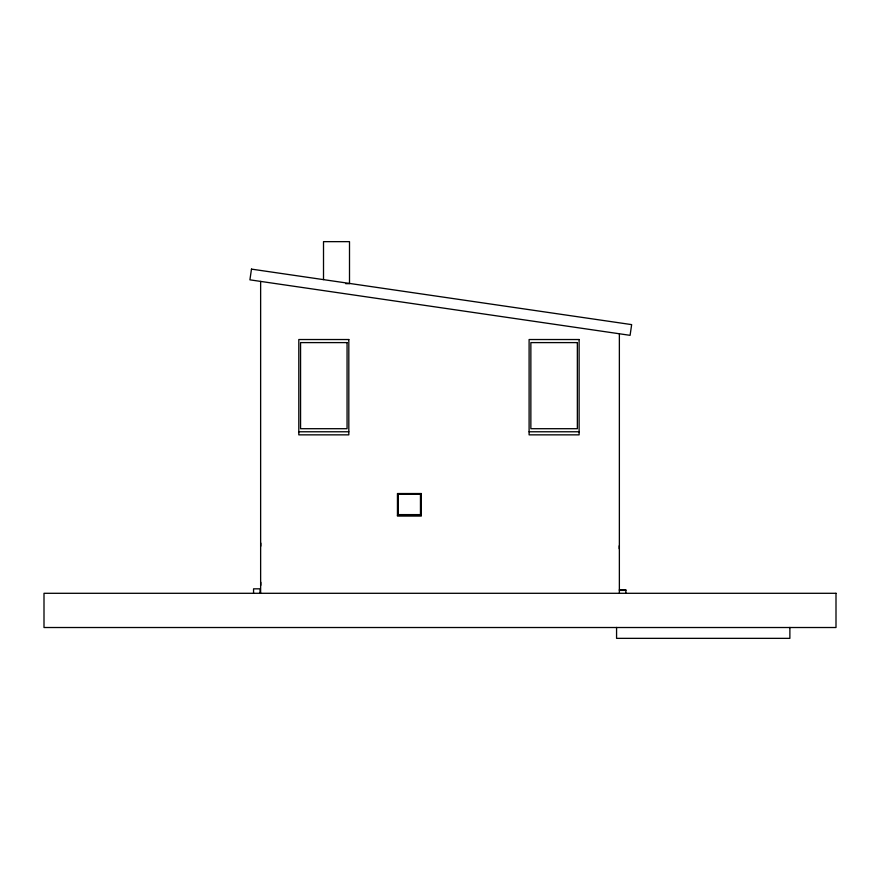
<?xml version="1.0" encoding="UTF-8"?>
<svg xmlns="http://www.w3.org/2000/svg" width="880" height="880" viewBox="0 0 880 880"><rect width="100%" height="100%" fill="white"/><g stroke="black" fill="none" stroke-linecap="round" stroke-linejoin="round"><path stroke-width="1.32" d="M345.697 283.668L349.503 283.668L349.503 241.648L323.51 241.648L323.51 279.609M298.804 431.772L348.821 431.772M529.1 431.772L579.117 431.772M397.452 515.339L421.3 515.339M619.366 589.699L625.867 589.699L625.867 593.296M619.366 590.381L625.867 590.381M789.877 627.429L789.877 638.352L616.572 638.352L616.572 627.429M619.366 333.773L619.366 593.296M619.234 545.798L619.234 548.757M260.766 543.081L260.766 546.172M260.777 582.274L260.777 585.343M260.634 281.402L260.634 593.274M260.051 593.296L260.051 588.83L253.561 588.83L253.561 593.296M251.482 269.115L249.909 279.84L630.091 335.335L631.653 324.621L251.482 269.115M348.821 339.526L298.804 339.526L298.804 434.852L348.821 434.852L348.821 339.526M579.117 339.526L529.1 339.526L529.1 434.852L579.117 434.852L579.117 339.526M347.061 342.606L300.564 342.606L300.564 428.703L347.061 428.703L347.061 342.606M577.357 342.606L530.86 342.606L530.86 428.703L577.357 428.703L577.357 342.606M421.3 493.537L397.452 493.537L397.452 516.065L421.3 516.065L421.3 493.537M420.464 494.263L398.299 494.263L398.299 514.613L420.464 514.613L420.464 494.263M836 593.296L44 593.296L44 627.517L836 627.517L836 593.296"/></g></svg>
